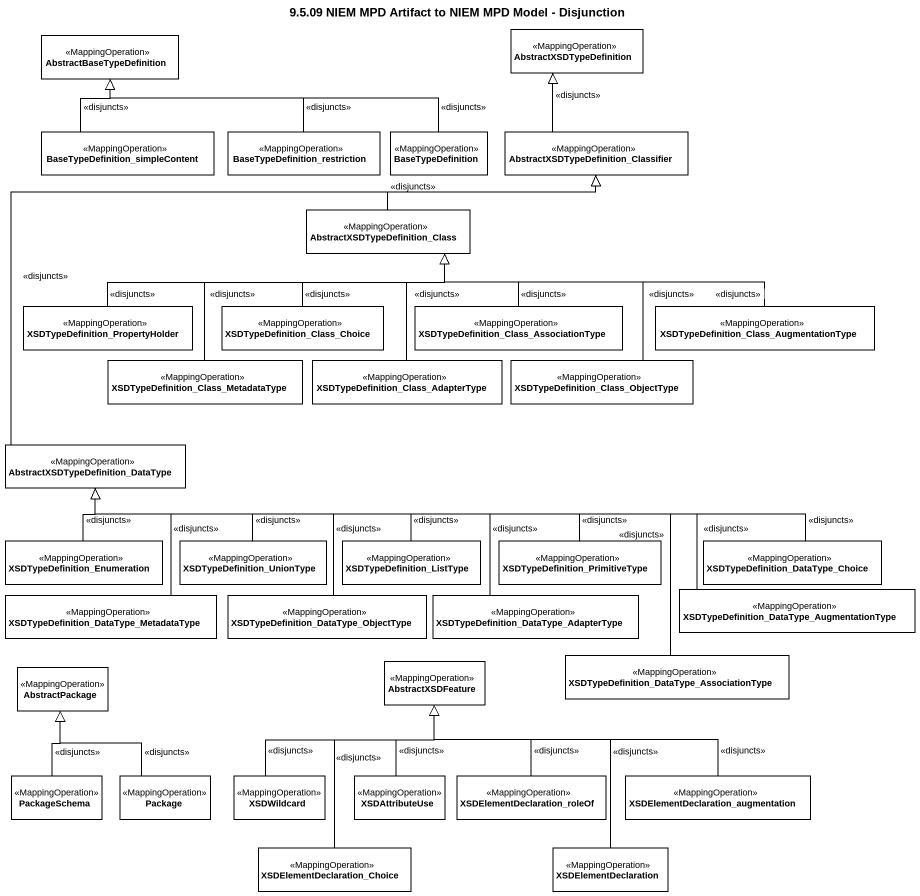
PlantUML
@startuml
title 9.5.09 NIEM MPD Artifact to NIEM MPD Model - Disjunction
hide circle
hide empty members
class AbstractBaseTypeDefinition <<MappingOperation>>
class AbstractXSDTypeDefinition <<MappingOperation>>
class "BaseTypeDefinition_simpleContent" as BaseTypeDefinition <<MappingOperation>>
class "BaseTypeDefinition_restriction" as BaseTypeDefinition_2 <<MappingOperation>>
class "BaseTypeDefinition" as BaseTypeDefinition_3 <<MappingOperation>>
class "AbstractXSDTypeDefinition_Classifier" as AbstractXSDTypeDefinition_2 <<MappingOperation>>
class "AbstractXSDTypeDefinition_Class" as AbstractXSDTypeDefinition_3 <<MappingOperation>>
class "XSDTypeDefinition_PropertyHolder" as XSDTypeDefinition <<MappingOperation>>
class "XSDTypeDefinition_Class_Choice" as XSDTypeDefinition_Class <<MappingOperation>>
class "XSDTypeDefinition_Class_AssociationType" as XSDTypeDefinition_Class_2 <<MappingOperation>>
class "XSDTypeDefinition_Class_AugmentationType" as XSDTypeDefinition_Class_3 <<MappingOperation>>
class "XSDTypeDefinition_Class_MetadataType" as XSDTypeDefinition_Class_4 <<MappingOperation>>
class "XSDTypeDefinition_Class_AdapterType" as XSDTypeDefinition_Class_5 <<MappingOperation>>
class "XSDTypeDefinition_Class_ObjectType" as XSDTypeDefinition_Class_6 <<MappingOperation>>
class "AbstractXSDTypeDefinition_DataType" as AbstractXSDTypeDefinition_4 <<MappingOperation>>
class "XSDTypeDefinition_Enumeration" as XSDTypeDefinition_2 <<MappingOperation>>
class XSDTypeDefinition_UnionType <<MappingOperation>>
class XSDTypeDefinition_ListType <<MappingOperation>>
class "XSDTypeDefinition_PrimitiveType" as XSDTypeDefinition_3 <<MappingOperation>>
class "XSDTypeDefinition_DataType_Choice" as XSDTypeDefinition_DataType <<MappingOperation>>
class "XSDTypeDefinition_DataType_MetadataType" as XSDTypeDefinition_DataType_2 <<MappingOperation>>
class "XSDTypeDefinition_DataType_ObjectType" as XSDTypeDefinition_DataType_3 <<MappingOperation>>
class "XSDTypeDefinition_DataType_AdapterType" as XSDTypeDefinition_DataType_4 <<MappingOperation>>
class "XSDTypeDefinition_DataType_AugmentationType" as XSDTypeDefinition_DataType_5 <<MappingOperation>>
class AbstractXSDFeature <<MappingOperation>>
class "XSDTypeDefinition_DataType_AssociationType" as XSDTypeDefinition_DataType_6 <<MappingOperation>>
class AbstractPackage <<MappingOperation>>
class PackageSchema <<MappingOperation>>
class "Package" as Package_ <<MappingOperation>>
class XSDWildcard <<MappingOperation>>
class XSDAttributeUse <<MappingOperation>>
class XSDElementDeclaration_roleOf <<MappingOperation>>
class "XSDElementDeclaration_augmentation" as XSDElementDeclaration <<MappingOperation>>
class XSDElementDeclaration_Choice <<MappingOperation>>
class "XSDElementDeclaration" as XSDElementDeclaration_2 <<MappingOperation>>
BaseTypeDefinition -up-|> AbstractBaseTypeDefinition : <<disjuncts>>
BaseTypeDefinition_2 -left-|> AbstractBaseTypeDefinition : <<disjuncts>>
BaseTypeDefinition_3 -left-|> AbstractBaseTypeDefinition : <<disjuncts>>
AbstractXSDTypeDefinition_2 -up-|> AbstractXSDTypeDefinition : <<disjuncts>>
AbstractXSDTypeDefinition_3 -right-|> AbstractXSDTypeDefinition_2 : <<disjuncts>>
XSDTypeDefinition -right-|> AbstractXSDTypeDefinition_3 : <<disjuncts>>
XSDTypeDefinition_Class -up-|> AbstractXSDTypeDefinition_3 : <<disjuncts>>
XSDTypeDefinition_Class_2 -up-|> AbstractXSDTypeDefinition_3 : <<disjuncts>>
XSDTypeDefinition_Class_3 -left-|> AbstractXSDTypeDefinition_3 : <<disjuncts>>
XSDTypeDefinition_Class_4 -up-|> AbstractXSDTypeDefinition_3 : <<disjuncts>>
XSDTypeDefinition_Class_5 -up-|> AbstractXSDTypeDefinition_3 : <<disjuncts>>
XSDTypeDefinition_Class_6 -up-|> AbstractXSDTypeDefinition_3 : <<disjuncts>>
AbstractXSDTypeDefinition_4 -up-|> AbstractXSDTypeDefinition_2 : <<disjuncts>>
XSDTypeDefinition_2 -up-|> AbstractXSDTypeDefinition_4 : <<disjuncts>>
XSDTypeDefinition_UnionType -up-|> AbstractXSDTypeDefinition_4 : <<disjuncts>>
XSDTypeDefinition_ListType -left-|> AbstractXSDTypeDefinition_4 : <<disjuncts>>
XSDTypeDefinition_3 -left-|> AbstractXSDTypeDefinition_4 : <<disjuncts>>
XSDTypeDefinition_DataType -left-|> AbstractXSDTypeDefinition_4 : <<disjuncts>>
XSDTypeDefinition_DataType_2 -up-|> AbstractXSDTypeDefinition_4 : <<disjuncts>>
XSDTypeDefinition_DataType_3 -up-|> AbstractXSDTypeDefinition_4 : <<disjuncts>>
XSDTypeDefinition_DataType_4 -left-|> AbstractXSDTypeDefinition_4 : <<disjuncts>>
XSDTypeDefinition_DataType_5 -left-|> AbstractXSDTypeDefinition_4 : <<disjuncts>>
XSDTypeDefinition_DataType_6 -left-|> AbstractXSDTypeDefinition_4 : <<disjuncts>>
PackageSchema -up-|> AbstractPackage : <<disjuncts>>
Package_ -up-|> AbstractPackage : <<disjuncts>>
XSDWildcard -up-|> AbstractXSDFeature : <<disjuncts>>
XSDAttributeUse -up-|> AbstractXSDFeature : <<disjuncts>>
XSDElementDeclaration_roleOf -up-|> AbstractXSDFeature : <<disjuncts>>
XSDElementDeclaration -left-|> AbstractXSDFeature : <<disjuncts>>
XSDElementDeclaration_Choice -up-|> AbstractXSDFeature : <<disjuncts>>
XSDElementDeclaration_2 -up-|> AbstractXSDFeature : <<disjuncts>>
@enduml
